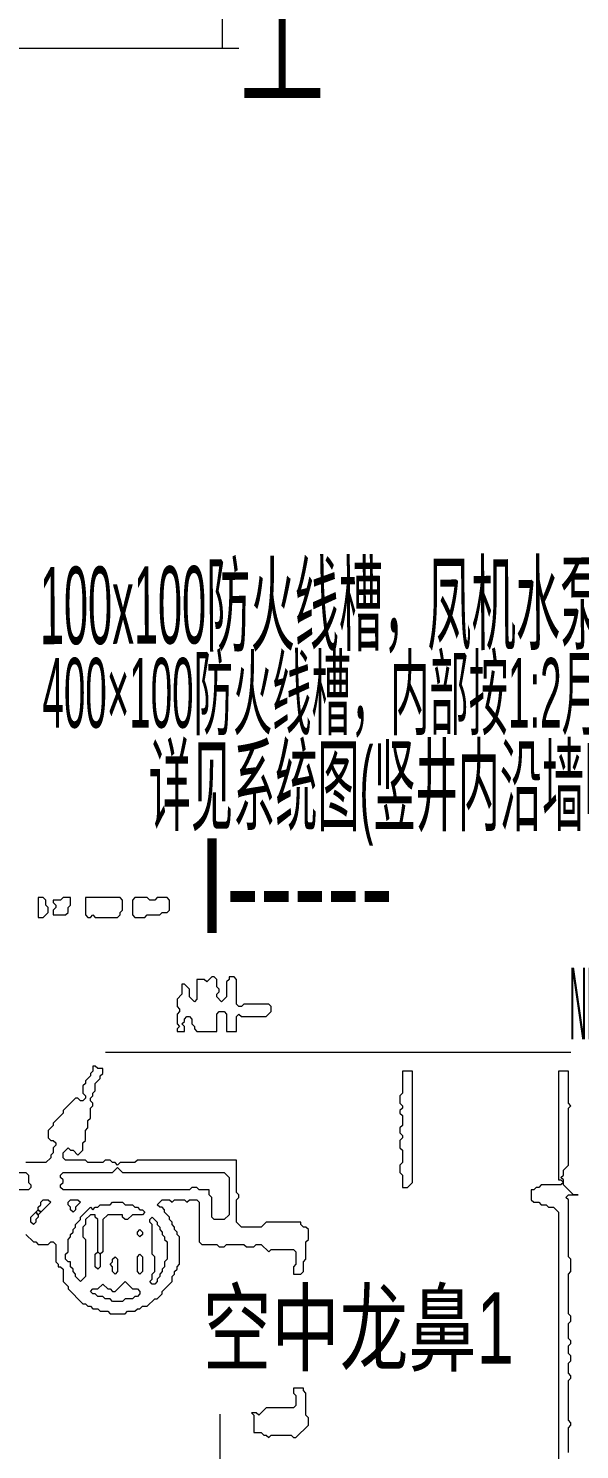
# Model space of a CAD drawing. Header units: millimetres. Extents: x 4 to 412, y 4 to 290.
# Drawn here: x 315.6 to 335.1, y 136.1 to 186.4 of the extents above; entities that cross this region are included whole.
import ezdxf

# ---------------------------------------------------------------- set-up
doc = ezdxf.new("R2010")
doc.units = ezdxf.units.MM
for name, color, linetype, lineweight in [('OCR_TEXT', 6, 'CONTINUOUS', 0), ('TRACE_CURVE', 6, 'CONTINUOUS', 0), ('TRACE_STRAIGHT', 5, 'CONTINUOUS', 0), ('TRACE_TEXT_SYMBOL', 6, 'CONTINUOUS', 0)]:
    doc.layers.add(name, color=color, linetype=linetype, lineweight=lineweight)
doc.styles.add('wqy-unicode', font='wqy-unicode')

msp = doc.modelspace()

# ---------------------------------------------------------------- linework, layer by layer
at = {"layer": 'TRACE_CURVE', "color": 6}
for points in [[(325.426, 142.834), (325.426, 143.447), (325.514, 143.534), (325.514, 143.885), (325.426, 143.972), (325.339, 143.972), (325.251, 144.06), (325.251, 144.147), (324.025, 144.147), (323.85, 143.972), (323.149, 143.972), (322.974, 144.147), (322.974, 144.935), (323.062, 145.023), (323.062, 145.111), (322.974, 145.198), (322.974, 146.337), (319.471, 146.337), (319.384, 146.249), (318.858, 146.249), (318.771, 146.162), (318.683, 146.249), (318.595, 146.249), (318.508, 146.337), (318.333, 146.337), (318.245, 146.249), (317.72, 146.249), (317.632, 146.337), (316.931, 146.337), (316.844, 146.424), (316.844, 146.599), (317.019, 146.775), (317.107, 146.687), (317.194, 146.687), (317.369, 146.512), (317.544, 146.687), (317.544, 146.95), (317.632, 147.037), (317.632, 147.388), (317.72, 147.475), (317.72, 147.738), (317.807, 147.825), (317.807, 148.176), (317.895, 148.263), (317.895, 148.351), (317.807, 148.438), (317.807, 148.526), (317.895, 148.614), (317.895, 148.701), (317.982, 148.789), (317.982, 149.051), (318.157, 149.227), (318.157, 149.314), (318.245, 149.402), (318.245, 149.577), (318.07, 149.577), (317.982, 149.665), (317.895, 149.665), (317.895, 149.489), (317.807, 149.402), (317.807, 149.314), (317.632, 149.139), (317.632, 149.051), (317.544, 148.964)], [(334.359, 149.489), (334.359, 145.636), (334.446, 145.636), (334.534, 145.549), (334.446, 145.461), (333.746, 145.461), (333.658, 145.373), (333.571, 145.373), (333.483, 145.286), (333.395, 145.286), (333.395, 144.935), (333.483, 144.848), (333.658, 144.848), (333.746, 144.76), (333.921, 144.76), (334.008, 144.673), (334.184, 144.673), (334.359, 144.498), (334.359, 135.74)], [(334.709, 140.907), (334.709, 142.308), (334.797, 142.396), (334.797, 142.834), (334.709, 142.921), (334.709, 144.935), (334.621, 145.023), (334.709, 145.111), (335.059, 145.111), (334.884, 145.111), (334.534, 145.461), (334.534, 145.636), (334.446, 145.724), (334.534, 145.811), (334.534, 145.986), (334.709, 146.162), (334.709, 148.176), (334.797, 148.263), (334.709, 148.351), (334.709, 149.489), (334.359, 149.489)], [(317.544, 148.964), (317.544, 148.701), (317.632, 148.614), (317.632, 148.526), (317.544, 148.438), (317.457, 148.438), (317.369, 148.526), (317.282, 148.526), (316.844, 148.088), (316.844, 148.001), (316.494, 147.65), (316.494, 147.563), (316.318, 147.388), (316.318, 147.125), (316.406, 147.037), (316.494, 147.037), (316.581, 146.95), (316.581, 146.862), (316.494, 146.775), (316.494, 146.599), (316.406, 146.512), (316.406, 146.424), (316.231, 146.249), (315.53, 146.249)], [(318.508, 140.907), (319.033, 140.907), (319.121, 140.995), (319.384, 140.995), (319.471, 141.082), (319.559, 141.082), (319.646, 141.17), (319.821, 141.17), (320.084, 141.433), (320.172, 141.433), (320.347, 141.608), (320.347, 141.695), (320.697, 142.046), (320.697, 142.221), (320.785, 142.308), (320.785, 142.396), (320.872, 142.483), (320.872, 142.571), (320.96, 142.659), (320.96, 143.622), (320.872, 143.709), (320.872, 143.797), (320.785, 143.885), (320.785, 143.972), (320.697, 144.06), (320.697, 144.147), (320.61, 144.235), (320.61, 144.322), (320.434, 144.498), (320.434, 144.585), (320.347, 144.673), (320.259, 144.673), (320.172, 144.76), (320.347, 144.935), (320.61, 144.935), (320.697, 144.848), (320.785, 144.935), (321.135, 144.935), (321.223, 144.848), (321.31, 144.935), (321.573, 144.935), (321.66, 144.848), (321.66, 143.447), (321.748, 143.359), (322.273, 143.359), (322.361, 143.272), (322.536, 143.272), (322.624, 143.359), (323.237, 143.359), (323.324, 143.272), (323.587, 143.272), (323.675, 143.359), (323.85, 143.359), (324.113, 143.096), (324.2, 143.184), (324.988, 143.184), (325.076, 143.096), (325.076, 142.659), (324.988, 142.571), (324.988, 142.308), (325.251, 142.308), (325.339, 142.396), (325.339, 142.746), (325.426, 142.834)], [(315.53, 143.709), (315.793, 143.447), (315.881, 143.447), (315.968, 143.359), (316.318, 143.359), (316.406, 143.447), (316.494, 143.447), (316.581, 143.359), (316.581, 142.746), (316.669, 142.659), (316.669, 142.571), (316.756, 142.571), (316.844, 142.483), (316.844, 142.046), (317.019, 141.87), (317.019, 141.783), (317.544, 141.257), (317.632, 141.257), (317.72, 141.17), (317.807, 141.17), (317.895, 141.082), (318.07, 141.082), (318.157, 140.995), (318.42, 140.995), (318.508, 140.907)], [(334.709, 136.003), (334.709, 136.879), (334.797, 136.966), (334.797, 137.054), (334.709, 137.141), (334.709, 138.543), (334.797, 138.63), (334.797, 138.718), (334.709, 138.805), (334.709, 139.156), (334.797, 139.243), (334.797, 139.418), (334.709, 139.506), (334.709, 139.769), (334.797, 139.856), (334.797, 139.944), (334.709, 140.031), (334.709, 140.557), (334.797, 140.644), (334.797, 140.82), (334.709, 140.907)]]:
    msp.add_lwpolyline(points, dxfattribs=at)
for points in [[(314.479, 145.899), (315.53, 145.899), (315.618, 145.811), (315.618, 145.549), (315.705, 145.461), (315.705, 145.373), (315.618, 145.286), (314.479, 145.286), (314.392, 145.373), (314.392, 145.461), (314.304, 145.549), (314.304, 145.724)], [(318.771, 146.074), (318.946, 145.899), (322.536, 145.899), (322.711, 145.724), (322.711, 144.41), (322.536, 144.235), (322.186, 144.235), (322.098, 144.322), (322.098, 145.023), (322.011, 145.111), (322.011, 145.286), (321.66, 145.286), (321.573, 145.373), (321.398, 145.373), (321.31, 145.286), (316.844, 145.286), (316.756, 145.373), (316.756, 145.461), (316.844, 145.549), (316.844, 145.636), (316.756, 145.724), (316.756, 145.811), (316.844, 145.899), (318.595, 145.899)], [(316.056, 144.848), (316.143, 144.935), (316.318, 144.935), (316.406, 144.848), (316.056, 144.498), (315.968, 144.585), (315.968, 144.673), (316.056, 144.76)], [(318.508, 144.76), (318.595, 144.848), (318.946, 144.848), (319.033, 144.76), (319.296, 144.76), (319.384, 144.673), (319.471, 144.673), (319.559, 144.585), (319.646, 144.585), (319.734, 144.498), (319.646, 144.41), (319.296, 144.41), (319.121, 144.235), (319.033, 144.235), (318.946, 144.322), (318.946, 144.41), (318.42, 144.41), (318.245, 144.235), (318.245, 143.096), (318.157, 143.009), (318.07, 143.096), (318.07, 144.235), (317.982, 144.322), (317.982, 144.41), (317.807, 144.41), (317.632, 144.235), (317.632, 144.06), (317.544, 143.972), (317.544, 143.622), (317.632, 143.534), (317.632, 142.221), (317.457, 142.046), (317.282, 142.221), (317.282, 142.308), (317.194, 142.396), (317.194, 142.483), (317.107, 142.571), (317.107, 142.746), (317.019, 142.746), (316.931, 142.834), (316.931, 143.009), (317.019, 143.096), (317.019, 143.534), (317.107, 143.622), (317.107, 143.709), (317.194, 143.797), (317.194, 143.885), (317.282, 143.972), (317.282, 144.06), (317.457, 144.235), (317.457, 144.322), (317.807, 144.673), (317.895, 144.585), (317.982, 144.673), (318.07, 144.673), (318.157, 144.76)], [(317.019, 144.848), (317.107, 144.935), (317.369, 144.935), (317.457, 144.848), (317.282, 144.673), (317.282, 144.585), (317.194, 144.498), (317.107, 144.585), (317.107, 144.673), (317.019, 144.76)], [(315.881, 144.498), (315.968, 144.41), (315.968, 144.322), (315.881, 144.235), (315.881, 144.147), (315.793, 144.06), (315.705, 144.147), (315.705, 144.322)], [(315.881, 144.498), (315.968, 144.585), (316.056, 144.498), (315.968, 144.41)], [(319.909, 144.235), (319.997, 144.322), (320.172, 144.147), (320.172, 144.06), (320.259, 143.972), (320.259, 143.885), (320.347, 143.797), (320.347, 143.709), (320.434, 143.622), (320.434, 143.534), (320.522, 143.447), (320.522, 142.834), (320.434, 142.746), (320.434, 142.571), (320.347, 142.483), (320.347, 142.396), (320.259, 142.308), (320.259, 142.221), (320.172, 142.133), (320.172, 142.046), (320.084, 141.958), (319.997, 141.958), (319.909, 142.046), (319.997, 142.133), (319.997, 142.308), (320.084, 142.396), (320.084, 142.921), (319.997, 143.009), (319.997, 144.06), (319.909, 144.147)], [(319.471, 143.797), (319.559, 143.885), (319.646, 143.797), (319.646, 143.709), (319.559, 143.622), (319.471, 143.709)], [(317.982, 143.009), (318.07, 143.096), (318.157, 143.009), (318.157, 142.571), (318.07, 142.483), (317.982, 142.571)], [(318.595, 142.834), (318.683, 142.921), (318.771, 142.834), (318.771, 142.396), (318.683, 142.308), (318.595, 142.396), (318.595, 142.571), (318.508, 142.659), (318.595, 142.746)], [(319.471, 142.921), (319.559, 143.009), (319.646, 142.921), (319.646, 142.396), (319.559, 142.308), (319.471, 142.396)], [(319.033, 142.046), (319.296, 141.783), (319.471, 141.783), (319.559, 141.695), (319.559, 141.608), (319.471, 141.52), (319.384, 141.52), (319.296, 141.433), (319.033, 141.433), (318.946, 141.345), (318.595, 141.345), (318.508, 141.433), (318.333, 141.433), (318.245, 141.52), (318.07, 141.52), (317.982, 141.608), (317.895, 141.608), (317.807, 141.695), (317.895, 141.783), (318.07, 141.783), (318.245, 141.958), (318.42, 141.783), (318.508, 141.783), (318.595, 141.695), (318.683, 141.695)]]:
    msp.add_lwpolyline(points, close=True, dxfattribs=at)
at = {"layer": 'TRACE_STRAIGHT', "color": 5}
for p, q in [((322.469, 226.642), (322.469, 185.658)), ((300.03, 185.658), (323.062, 185.658)), ((318.338, 150.151), (334.797, 150.151)), ((322.381, 137.36), (322.381, 106.315))]:
    msp.add_line(p, q, dxfattribs=at)
at = {"layer": 'TRACE_TEXT_SYMBOL', "color": 6}
for points in [[(315.968, 155.62), (315.968, 154.919), (316.143, 154.919), (316.318, 155.094), (316.318, 155.269), (316.231, 155.357), (316.231, 155.532), (316.143, 155.62)], [(316.844, 155.62), (316.756, 155.532), (316.494, 155.532), (316.494, 155.444), (316.581, 155.357), (316.581, 155.269), (316.494, 155.182), (316.494, 155.007), (316.931, 155.007), (317.019, 155.094), (317.019, 155.269), (317.107, 155.357), (317.107, 155.62)], [(317.632, 155.62), (317.632, 155.007), (317.72, 154.919), (317.807, 154.919), (317.895, 155.007), (317.982, 154.919), (318.771, 154.919), (318.858, 155.007), (318.858, 155.094), (318.946, 155.182), (318.946, 155.532), (318.858, 155.62)], [(319.384, 155.62), (319.296, 155.532), (319.296, 155.007), (319.384, 154.919), (319.734, 154.919), (319.821, 155.007), (320.259, 155.007), (320.347, 155.094), (320.522, 155.094), (320.61, 155.182), (320.61, 155.532), (320.522, 155.62), (320.172, 155.62), (320.084, 155.532), (319.909, 155.532), (319.821, 155.62)], [(322.098, 152.817), (321.923, 152.642), (321.836, 152.73), (321.573, 152.73), (321.573, 152.029), (321.485, 151.941), (321.31, 152.117), (321.31, 152.379), (321.135, 152.554), (321.047, 152.554), (321.047, 152.204), (320.872, 152.029), (320.872, 151.766), (320.96, 151.679), (320.96, 151.591), (320.872, 151.504), (320.872, 151.153), (320.96, 151.066), (320.872, 150.978), (320.872, 150.891), (321.135, 150.891), (321.135, 151.066), (321.047, 151.153), (321.135, 151.241), (321.135, 151.328), (321.223, 151.416), (321.31, 151.416), (321.398, 151.328), (321.398, 151.153), (321.485, 151.066), (321.485, 150.978), (321.573, 150.891), (322.273, 150.891), (322.273, 151.504), (322.361, 151.591), (322.536, 151.591), (322.624, 151.504), (322.624, 150.891), (322.974, 150.891), (322.974, 151.416), (323.062, 151.504), (323.149, 151.416), (324.025, 151.416), (324.2, 151.591), (324.2, 151.766), (324.113, 151.854), (323.237, 151.854), (323.149, 151.766), (323.062, 151.766), (322.974, 151.854), (322.974, 152.73), (322.887, 152.817), (322.711, 152.817), (322.711, 152.73), (322.624, 152.642), (322.624, 152.117), (322.449, 151.941), (322.273, 152.117), (322.273, 152.204), (322.361, 152.292), (322.361, 152.379), (322.273, 152.467), (322.273, 152.73), (322.186, 152.817)], [(328.842, 149.489), (328.842, 148.701), (328.754, 148.614), (328.754, 148.351), (328.842, 148.263), (328.842, 148.176), (328.754, 148.088), (328.754, 148.001), (328.842, 147.913), (328.842, 147.563), (328.754, 147.475), (328.754, 147.3), (328.842, 147.212), (328.842, 147.125), (328.754, 147.037), (328.754, 146.775), (328.842, 146.687), (328.842, 146.249), (328.754, 146.162), (328.754, 145.899), (328.842, 145.811), (328.842, 145.373), (329.017, 145.373), (329.192, 145.549), (329.192, 149.489)], [(324.988, 138.28), (324.988, 138.105), (325.076, 138.017), (325.076, 137.667), (324.988, 137.579), (324.025, 137.579), (323.762, 137.317), (323.675, 137.404), (323.5, 137.404), (323.587, 137.317), (323.587, 136.704), (323.85, 136.704), (323.937, 136.616), (324.025, 136.616), (324.113, 136.528), (324.2, 136.616), (324.901, 136.616), (324.988, 136.528), (325.076, 136.528), (325.514, 136.966), (325.514, 137.229), (325.426, 137.317), (325.426, 138.105), (325.339, 138.192), (325.339, 138.28)]]:
    msp.add_lwpolyline(points, close=True, dxfattribs=at)

# ---------------------------------------------------------------- texts
at = {"layer": 'OCR_TEXT', "color": 6, "style": 'wqy-unicode'}
for s, height, width, p in [('工', 3.484, 0.629885, (323.097, 183.906)), ('400×100防火线槽，内部按1:2月金属隔板分隔', 2.45909, 0.41427, (316.115, 161.631)), ('详见系统图(竖井内沿墙明效）', 2.66401, 0.410354, (319.87, 158.257)), ('I-----', 3.3471, 0.795015, (321.615, 154.366)), ('NH-BV-4x2.5-G20.WC消火栓启泵线路', 2.52739, 0.25, (334.748, 150.61)), ('空中龙鼻1', 2.5274, 0.702044, (321.784, 139.138))]:
    msp.add_text(s, height=height, dxfattribs=dict(at, width=width)).set_placement(p)
at = {"layer": 'OCR_TEXT', "color": 6, "style": 'wqy-unicode', "width": 0.419485}
msp.add_text('100x100防火线槽，凤机水泵等应急控制', height=2.73232, rotation=0.3114, dxfattribs=at).set_placement((316.028, 164.578))

doc.saveas('drawing.dxf')
